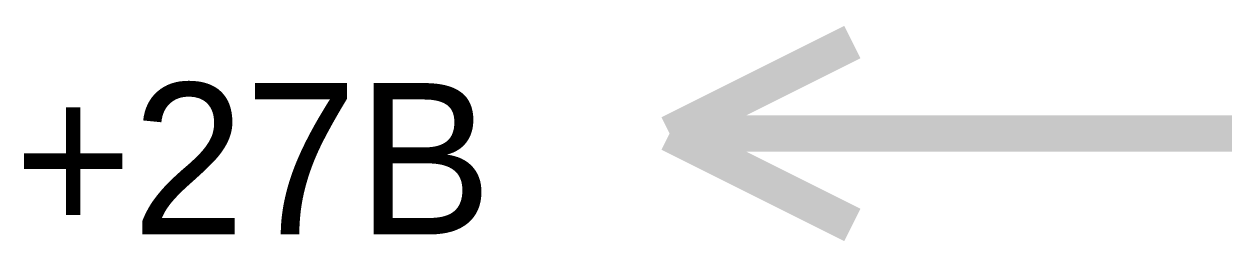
# Model space of a CAD drawing. Header units: inches. Extents: x 0 to 841, y 0 to 594.
# Drawn here: x 659.63 to 669.57, y 301.58 to 303.4 of the extents above; entities that cross this region are included whole.
import ezdxf

# ---------------------------------------------------------------- set-up
doc = ezdxf.new("R2010")
doc.units = ezdxf.units.IN
doc.layers.add('Sheet', color=255, linetype='Continuous')

msp = doc.modelspace()

# ---------------------------------------------------------------- linework, layer by layer
at = {"layer": 'Sheet'}
for points in [[(664.9816, 302.4874, 0.2997, 0.2997, 0), (666.4972, 303.2452, 0.2997, 0.2997, 0)], [(664.9816, 302.4874, 0.2997, 0.2997, 0), (666.4972, 301.7296, 0.2997, 0.2997, 0)], [(667.5163, 302.4874, 0.2997, 0.2997, 0), (664.9816, 302.4874, 0.2997, 0.2997, 0)], [(695.0061, 302.4874, 0.2997, 0.2997, 0), (690.0151, 302.4874, 0.2997, 0.2997, 0), (675.0159, 302.4874, 0.2997, 0.2997, 0), (667.5163, 302.4874, 0.2997, 0.2997, 0)]]:
    msp.add_lwpolyline(points, format="xyseb", dxfattribs=at)

# ---------------------------------------------------------------- texts
msp.add_text('+27В', height=1.25427, dxfattribs=at).set_placement((659.5464, 301.6512))

doc.saveas('drawing.dxf')
